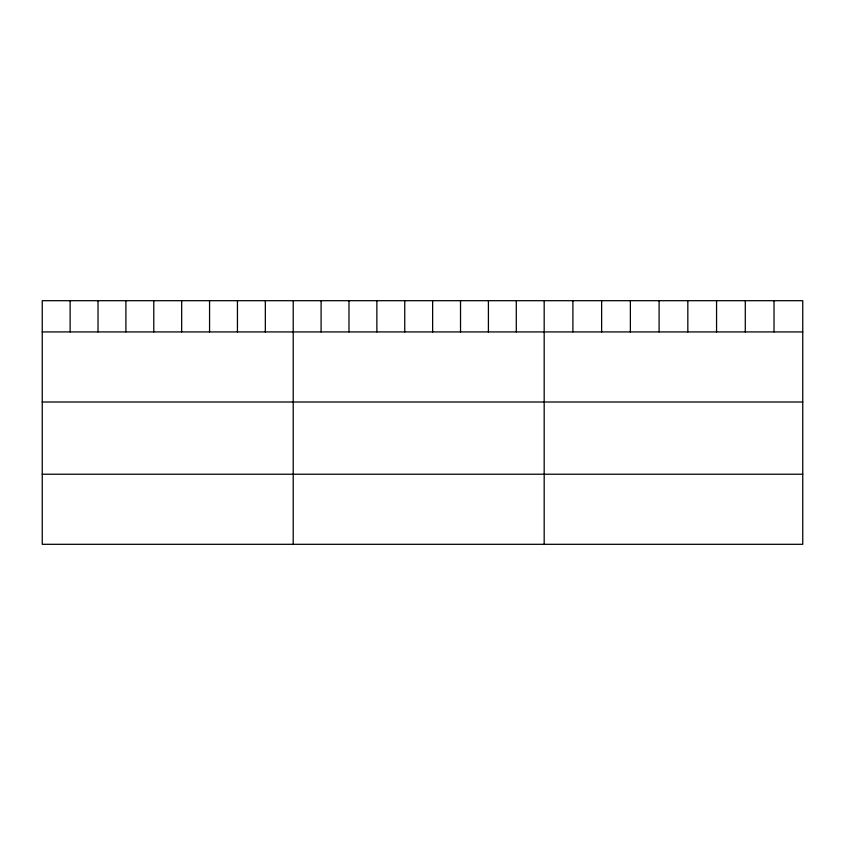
<?xml version="1.0" encoding="UTF-8"?>
<svg xmlns="http://www.w3.org/2000/svg" width="845" height="845" viewBox="0 0 845 845"><rect width="100%" height="100%" fill="white"/><g stroke="black" fill="none" stroke-linecap="round" stroke-linejoin="round"><path stroke-width="1.27" d="M802.75 331.927L802.75 544.307L42.25 544.307L42.25 300.693L802.75 300.693L802.75 331.927L42.25 331.927M42.25 402.009L802.75 402.009M42.25 474.225L802.75 474.225M774.02 300.693L774.02 331.927M745.29 300.693L745.29 331.927M716.56 300.693L716.56 331.927M687.83 300.693L687.83 331.927M659.1 300.693L659.1 331.927M630.37 300.693L630.37 331.927M601.64 300.693L601.64 331.927M572.91 300.693L572.91 331.927M544.18 300.693L544.18 544.307M516.295 300.693L516.295 331.927M488.41 300.693L488.41 331.927M460.525 300.693L460.525 331.927M432.64 300.693L432.64 331.927M404.755 300.693L404.755 331.927M376.87 300.693L376.87 331.927M348.985 300.693L348.985 331.927M321.1 300.693L321.1 331.927M293.215 300.693L293.215 544.307M265.33 300.693L265.33 331.927M237.445 300.693L237.445 331.927M209.56 300.693L209.56 331.927M181.675 300.693L181.675 331.927M153.79 300.693L153.79 331.927M125.905 300.693L125.905 331.927M98.02 300.693L98.02 331.927M70.135 300.693L70.135 331.927"/></g></svg>
